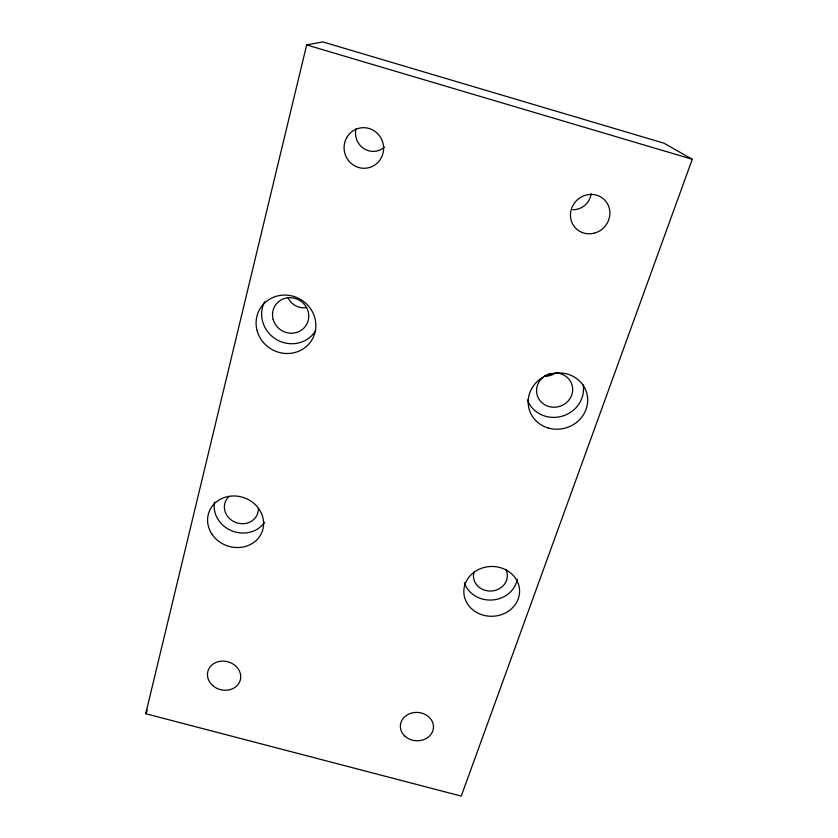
<?xml version="1.0" encoding="UTF-8"?>
<svg xmlns="http://www.w3.org/2000/svg" width="838" height="838" viewBox="0 0 838 838"><rect width="100%" height="100%" fill="white"/><g stroke="black" fill="none" stroke-linecap="round" stroke-linejoin="round"><path stroke-width="1.26" d="M145.718 713.714L306.666 44.938L322.756 41.9L663.989 143.204L692.282 159.272L461.246 796.1L145.718 713.714L147.258 710.132M306.666 44.938L692.282 159.272M591.167 193.714A17.944 17.127 -48.8 0 1 572.71 209.751M384.485 147.142A18.09 17.514 80.9 0 1 363.723 148.525A18.09 17.514 80.9 0 1 356.119 128.455M556.003 372.575A16.687 15.828 -18.7 0 1 544.878 376.241M306.645 307.577A16.875 16.236 35 0 1 287.895 297.417M264.63 522.325A27.528 24.899 19.3 0 1 231.822 530.831A27.528 24.899 19.3 0 1 214.528 502.077M258.408 508.509A17.2 15.555 19.3 0 1 235.384 522.325A17.2 15.555 19.3 0 1 228.91 496.557M315.298 331.282A29.372 28.063 31.9 0 1 276.624 339.61A29.372 28.063 31.9 0 1 264.578 301.816M517.224 579.236A27.12 24.344 -2 0 1 492.168 600.008A27.12 24.344 -2 0 1 464.378 582.661M505.922 569.61A16.949 15.22 -2 0 1 491.403 591.02A16.949 15.22 -2 0 1 474.203 571.506M583.196 384.893A29.026 27.287 -16.6 0 1 561.69 416.318A29.026 27.287 -16.6 0 1 527.416 400.019M555.657 372.962A18.143 17.053 -16.5 0 1 571.202 396.343A18.143 17.053 -16.5 0 1 542.249 402.984A18.143 17.053 -16.5 0 1 546.46 375.068M547.539 374.565A18.143 17.053 -16.5 0 1 550.933 373.444M404.932 736.173A16.571 14.173 3.7 0 0 432.806 730.862A16.571 14.173 3.7 0 0 412.998 712.74A16.571 14.173 3.7 0 0 404.932 736.173M212.726 685.557A16.781 14.403 14.7 0 0 240.297 680.037A16.781 14.403 14.7 0 0 219.252 661.465A16.781 14.403 14.7 0 0 212.726 685.557M346.754 137.537A20.332 19.735 76.8 0 0 363.765 168.281A20.332 19.735 76.8 0 0 380.986 138.123A20.332 19.735 76.8 0 0 346.754 137.537M593.88 233.257A20.196 19.201 -44.5 0 0 605.088 200.502A20.196 19.201 -44.5 0 0 571.547 208.599A20.196 19.201 -44.5 0 0 593.88 233.257M211.721 533.816A28.314 25.486 19 0 0 260.241 535.492A28.314 25.486 19 0 0 234.829 495.981A28.314 25.486 19 0 0 211.721 533.816M476.613 612.421A27.884 24.91 -1.9 0 0 519.55 592.403A27.884 24.91 -1.9 0 0 478.948 569.316A27.884 24.91 -1.9 0 0 476.613 612.421M548.293 428.009A29.896 28.01 -15.9 0 0 587.124 394.688A29.896 28.01 -15.9 0 0 538.352 380.494A29.896 28.01 -15.9 0 0 548.293 428.009M257.214 331.031A30.252 28.838 31 0 0 307.389 345.549A30.252 28.838 31 0 0 293.331 296.306A30.252 28.838 31 0 0 257.214 331.031M273.198 319.603A18.352 17.535 31.9 0 0 303.649 328.339A18.352 17.535 31.9 0 0 295.081 298.412A18.352 17.535 31.9 0 0 273.198 319.603"/></g></svg>
